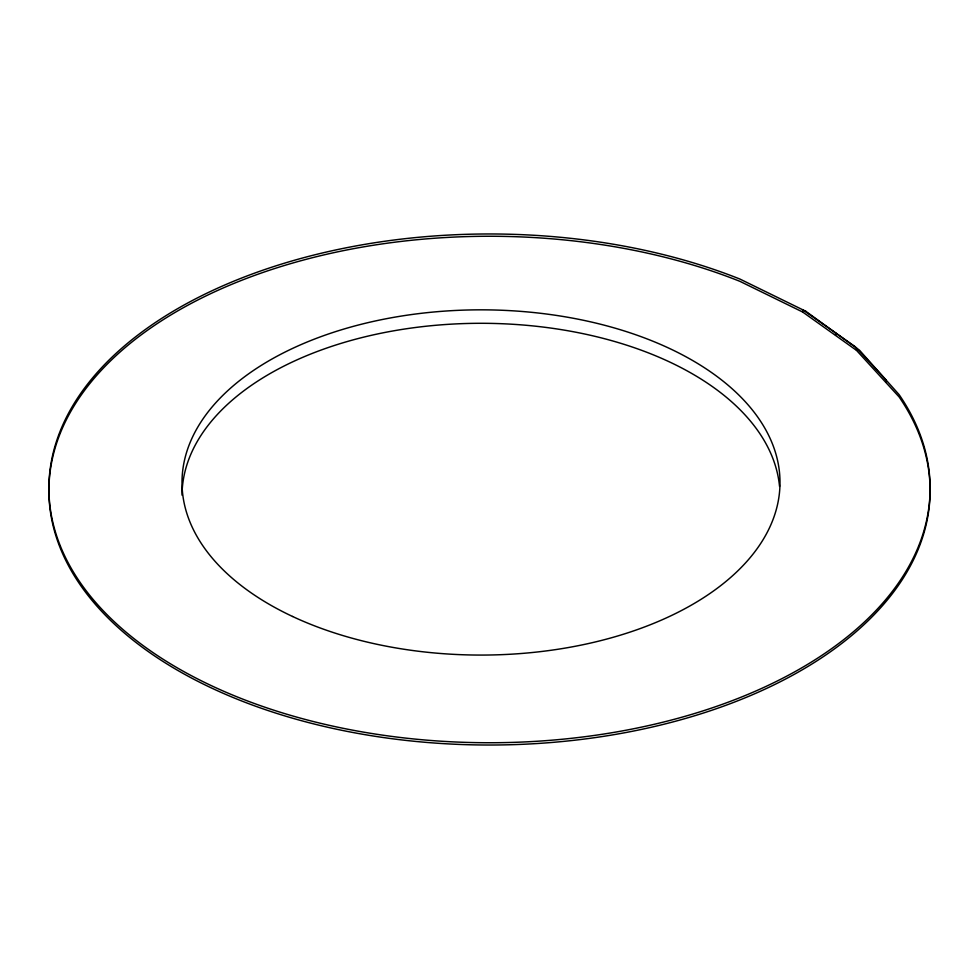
<?xml version="1.0" encoding="UTF-8"?>
<svg xmlns="http://www.w3.org/2000/svg" width="979" height="979" viewBox="0 0 979 979"><rect width="100%" height="100%" fill="white"/><g stroke="black" fill="none" stroke-linecap="round" stroke-linejoin="round"><path stroke-width="1.47" d="M802.694 312.032L739.916 281.34A440.599 254.381 0 0 0 65.715 421.019A440.599 254.381 0 0 0 511.527 744.701A440.599 254.381 0 0 0 899.114 396.936L856.515 350.372L802.694 312.032L802.694 309.756L855.267 346.737L885.86 379.779L885.86 382.067M856.515 348.083L856.515 350.372M835.564 332.872L835.564 335.161M182.008 495.141A298.999 172.622 0 0 1 473.444 323.351A298.999 172.622 0 0 1 779.541 486.416M805.827 311.285L739.916 279.052A440.599 254.381 0 0 0 65.715 418.731A440.599 254.381 0 0 0 511.527 742.425A440.599 254.381 0 0 0 899.114 394.647L859.586 350.311L805.827 311.285M292.562 616.476A298.999 172.622 0 0 0 776.261 509.655A298.999 172.622 0 0 0 374.186 321.222A298.999 172.622 0 0 0 292.562 616.476"/></g></svg>
